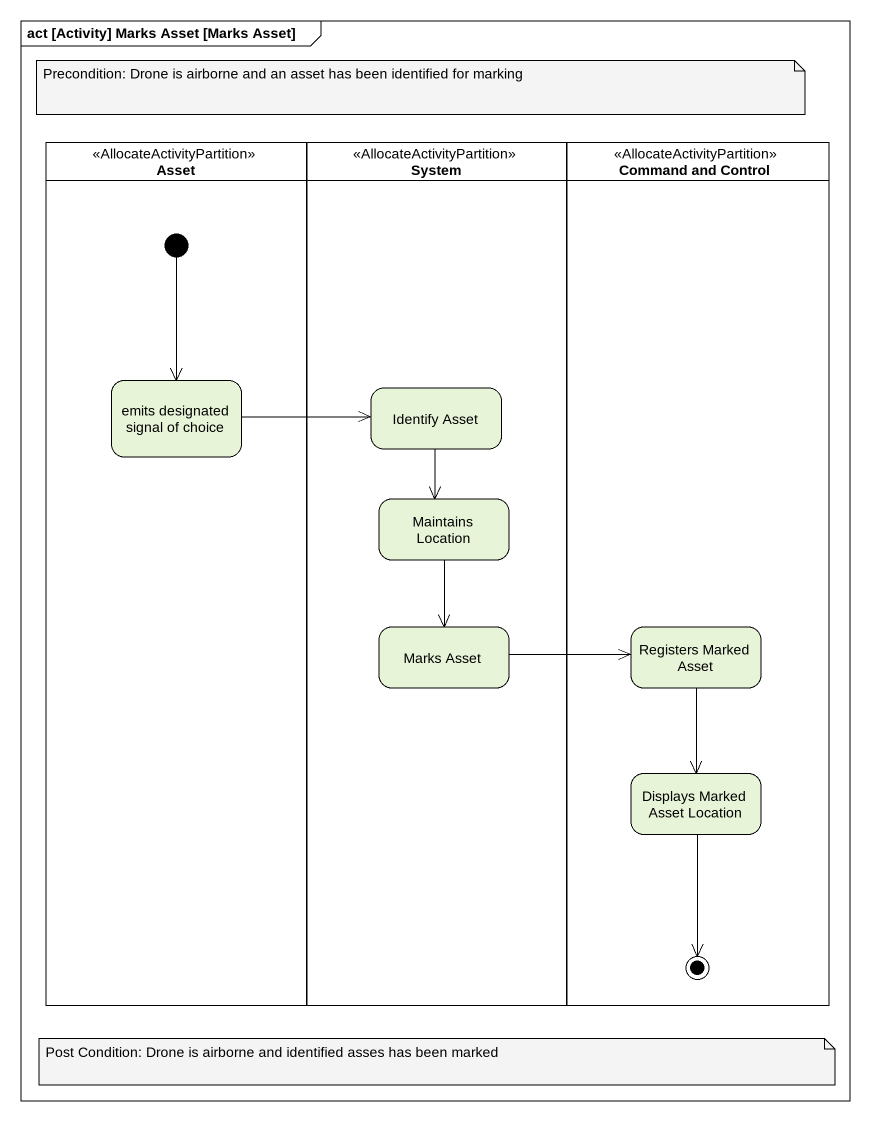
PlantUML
@startuml
mainframe act [Activity] Marks Asset [Marks Asset]
hide empty description
state Asset <<AllocateActivityPartition>> {
  state "emits designated signal of choice" as emits_designated_signal_of
  [*] --> emits_designated_signal_of
}
state System <<AllocateActivityPartition>> {
  state "Identify Asset" as Identify_Asset
  state "Maintains Location" as Maintains_Location
  state "Marks Asset" as Marks_Asset
}
state "Command and Control" as Command_and_Control <<AllocateActivityPartition>> {
  state "Registers Marked Asset" as Registers_Marked_Asset
  state "Displays Marked Asset Location" as Displays_Marked_Asset
  Displays_Marked_Asset --> [*]
}
emits_designated_signal_of -right-> Identify_Asset
Identify_Asset --> Maintains_Location
Maintains_Location --> Marks_Asset
Marks_Asset -right-> Registers_Marked_Asset
Registers_Marked_Asset --> Displays_Marked_Asset
note as N1
  Precondition: Drone is airborne and an asset has been identified for marking
end note
note as N2
  Post Condition: Drone is airborne and identified asses has been marked
end note
@enduml
